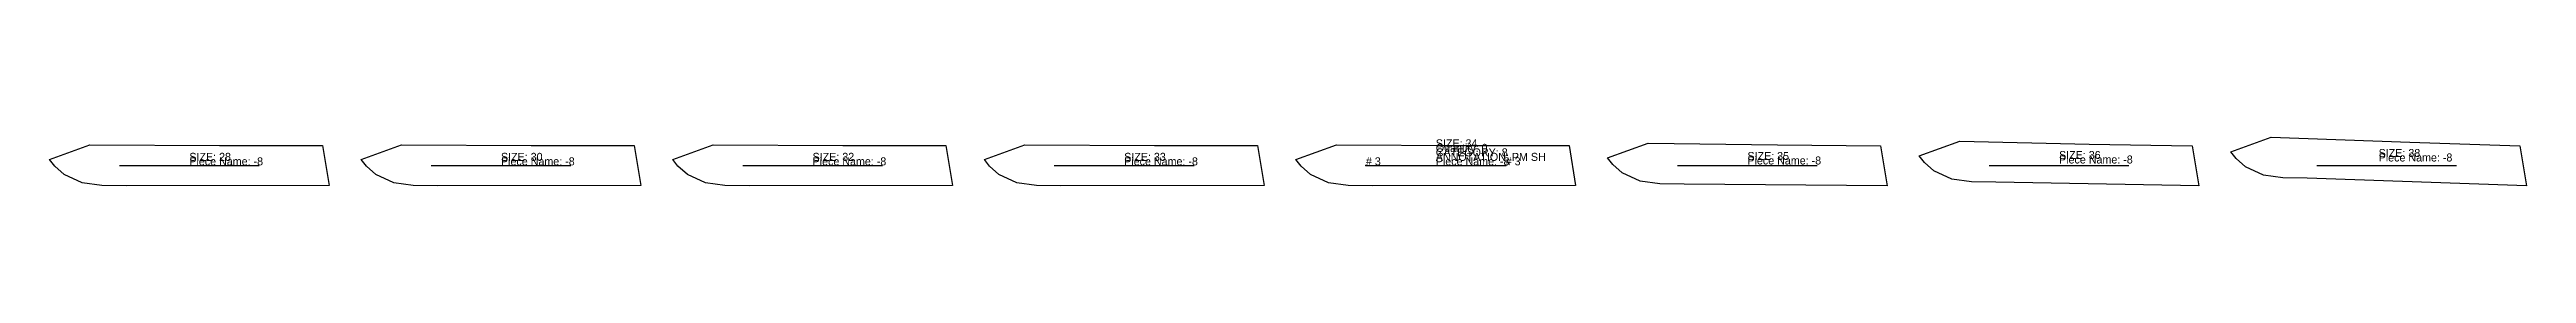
# Model space of a CAD drawing. Extents: x 0 to 2576, y 0 to 49.
# Drawn here: x 1850.7 to 1928.1, y 0 to 1.5 of the extents above; entities that cross this region are included whole.
import ezdxf

# ---------------------------------------------------------------- set-up
doc = ezdxf.new("R2010")
doc.units = 0

# ---------------------------------------------------------------- blocks, each defined once
blk = doc.blocks.new('1111-8_28')
at = {"layer": '1'}
blk.add_lwpolyline([(8.7408, 0.0088), (2.3904, 0), (1.6302, 0.0105), (1.0192, 0.0929), (0.4558, 0.356), (0.1626, 0.6123), (0, 0.8203), (1.2645, 1.276), (5.315, 1.2563), (8.5353, 1.2563), (8.7408, 0.0088)], close=True, dxfattribs=at)
at = {"layer": '5'}
blk.add_line((2.1852, 0.638), (6.5556, 0.638), dxfattribs=at)
at = {"layer": '7'}
blk.add_line((2.1852, 0.638), (6.5556, 0.638), dxfattribs=at)
at = {"layer": '1'}
for s, p in [('SIZE: 28', (4.3704, 0.778)), ('Piece Name: -8', (4.3704, 0.638))]:
    blk.add_text(s, height=0.25, dxfattribs=at).set_placement(p)
blk = doc.blocks.new('1111-8_30')
at = {"layer": '1'}
blk.add_lwpolyline([(8.7408, 0.0088), (2.3904, 0), (1.6302, 0.0105), (1.0192, 0.0929), (0.4558, 0.356), (0.1626, 0.6123), (0, 0.8203), (1.2645, 1.276), (5.315, 1.2563), (8.5353, 1.2563), (8.7408, 0.0088)], close=True, dxfattribs=at)
at = {"layer": '5'}
blk.add_line((2.1852, 0.638), (6.5556, 0.638), dxfattribs=at)
at = {"layer": '7'}
blk.add_line((2.1852, 0.638), (6.5556, 0.638), dxfattribs=at)
at = {"layer": '1'}
for s, p in [('SIZE: 30', (4.3704, 0.778)), ('Piece Name: -8', (4.3704, 0.638))]:
    blk.add_text(s, height=0.25, dxfattribs=at).set_placement(p)
blk = doc.blocks.new('1111-8_32')
at = {"layer": '1'}
blk.add_lwpolyline([(8.7408, 0.0088), (2.3904, 0), (1.6302, 0.0105), (1.0192, 0.0929), (0.4558, 0.356), (0.1626, 0.6123), (0, 0.8203), (1.2645, 1.276), (5.315, 1.2563), (8.5353, 1.2563), (8.7408, 0.0088)], close=True, dxfattribs=at)
at = {"layer": '5'}
blk.add_line((2.1852, 0.638), (6.5556, 0.638), dxfattribs=at)
at = {"layer": '7'}
blk.add_line((2.1852, 0.638), (6.5556, 0.638), dxfattribs=at)
at = {"layer": '1'}
for s, p in [('SIZE: 32', (4.3704, 0.778)), ('Piece Name: -8', (4.3704, 0.638))]:
    blk.add_text(s, height=0.25, dxfattribs=at).set_placement(p)
blk = doc.blocks.new('1111-8_33')
at = {"layer": '1'}
blk.add_lwpolyline([(8.7408, 0.0088), (2.3904, 0), (1.6302, 0.0105), (1.0192, 0.0929), (0.4558, 0.356), (0.1626, 0.6123), (0, 0.8203), (1.2645, 1.276), (5.315, 1.2563), (8.5353, 1.2563), (8.7408, 0.0088)], close=True, dxfattribs=at)
at = {"layer": '5'}
blk.add_line((2.1852, 0.638), (6.5556, 0.638), dxfattribs=at)
at = {"layer": '7'}
blk.add_line((2.1852, 0.638), (6.5556, 0.638), dxfattribs=at)
at = {"layer": '1'}
for s, p in [('SIZE: 33', (4.3704, 0.778)), ('Piece Name: -8', (4.3704, 0.638))]:
    blk.add_text(s, height=0.25, dxfattribs=at).set_placement(p)
blk = doc.blocks.new('1111-8_34')
at = {"layer": '1'}
blk.add_lwpolyline([(8.7408, 0.0088), (2.3904, 0), (1.6302, 0.0105), (1.0192, 0.0929), (0.4558, 0.356), (0.1626, 0.6123), (0, 0.8203), (1.2645, 1.276), (5.315, 1.2563), (8.5353, 1.2563), (8.7408, 0.0088)], close=True, dxfattribs=at)
at = {"layer": '2'}
for p in [(2.1852, 0.638), (6.5556, 0.638)]:
    blk.add_point(p, dxfattribs=at)
at = {"layer": '5'}
blk.add_line((2.1852, 0.638), (6.5556, 0.638), dxfattribs=at)
at = {"layer": '7'}
blk.add_line((2.1852, 0.638), (6.5556, 0.638), dxfattribs=at)
at = {"layer": '1'}
for s, p in [('ANNOTATION: PM SH', (4.3704, 0.778)), ('SIZE: 34', (4.3704, 1.198)), ('Quantity: 0', (4.3704, 1.058)), ('CATEGORY: 8', (4.3704, 0.918)), ('Piece Name: -8', (4.3704, 0.638))]:
    blk.add_text(s, height=0.25, dxfattribs=at).set_placement(p)
at = {"layer": '2'}
for p in [(2.1852, 0.638), (6.5556, 0.638)]:
    blk.add_text('# 3', height=0.25, dxfattribs=at).set_placement(p)
blk = doc.blocks.new('1111-8_35')
at = {"layer": '1'}
blk.add_lwpolyline([(8.7408, 0), (2.3904, 0.0532), (1.6302, 0.0637), (1.0192, 0.1461), (0.4558, 0.4092), (0.1626, 0.6655), (0, 0.8735), (1.2645, 1.3292), (5.3149, 1.2749), (8.5353, 1.2475), (8.7408, 0)], close=True, dxfattribs=at)
at = {"layer": '5'}
blk.add_line((2.1852, 0.6292), (6.5556, 0.6292), dxfattribs=at)
at = {"layer": '7'}
blk.add_line((2.1852, 0.6292), (6.5556, 0.6292), dxfattribs=at)
at = {"layer": '1'}
for s, p in [('SIZE: 35', (4.3704, 0.8046)), ('Piece Name: -8', (4.3704, 0.6646))]:
    blk.add_text(s, height=0.25, dxfattribs=at).set_placement(p)
blk = doc.blocks.new('1111-8_36')
at = {"layer": '1'}
blk.add_lwpolyline([(8.7408, 0), (2.3904, 0.1152), (1.6302, 0.1257), (1.0192, 0.2081), (0.4558, 0.4712), (0.1626, 0.7275), (0, 0.9355), (1.2645, 1.3912), (5.3148, 1.3024), (8.5353, 1.2475), (8.7408, 0)], close=True, dxfattribs=at)
at = {"layer": '5'}
blk.add_line((2.1852, 0.6292), (6.5556, 0.6292), dxfattribs=at)
at = {"layer": '7'}
blk.add_line((2.1852, 0.6292), (6.5556, 0.6292), dxfattribs=at)
at = {"layer": '1'}
for s, p in [('SIZE: 36', (4.3704, 0.8356)), ('Piece Name: -8', (4.3704, 0.6956))]:
    blk.add_text(s, height=0.25, dxfattribs=at).set_placement(p)
blk = doc.blocks.new('1111-8_38')
at = {"layer": '1'}
blk.add_lwpolyline([(9.2408, 0), (2.3904, 0.2402), (1.6302, 0.2507), (1.0192, 0.3331), (0.4558, 0.5962), (0.1626, 0.8525), (0, 1.0605), (1.2645, 1.5162), (5.5932, 1.3571), (9.0353, 1.2475), (9.2408, 0)], close=True, dxfattribs=at)
at = {"layer": '5'}
blk.add_line((2.6852, 0.6292), (7.0556, 0.6292), dxfattribs=at)
at = {"layer": '7'}
blk.add_line((2.6852, 0.6292), (7.0556, 0.6292), dxfattribs=at)
at = {"layer": '1'}
for s, p in [('SIZE: 38', (4.6204, 0.8981)), ('Piece Name: -8', (4.6204, 0.7581))]:
    blk.add_text(s, height=0.25, dxfattribs=at).set_placement(p)

msp = doc.modelspace()

# ---------------------------------------------------------------- block references
at = {"layer": '1'}
for name, p in [('1111-8_28', (1850.657, 0)), ('1111-8_30', (1860.3978, 0)), ('1111-8_32', (1870.1386, 0)), ('1111-8_33', (1879.8794, 0)), ('1111-8_34', (1889.6202, 0)), ('1111-8_35', (1899.361, 0)), ('1111-8_36', (1909.1018, 0)), ('1111-8_38', (1918.8426, 0))]:
    msp.add_blockref(name, p, dxfattribs=at)

doc.saveas('drawing.dxf')
